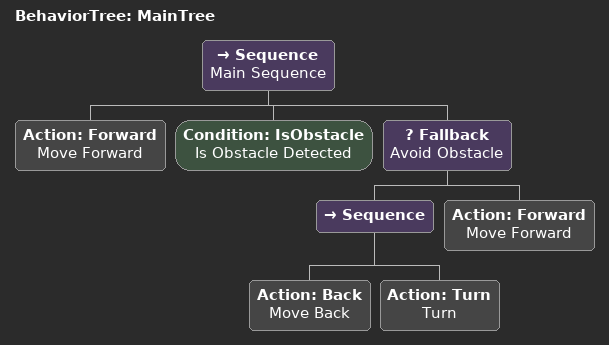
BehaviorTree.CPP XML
<?xml version="1.0"?>
<root main_tree_to_execute="MainTree">

  <BehaviorTree ID="MainTree">
    <Sequence name="Main Sequence">

      <!-- Move the robot forward -->
      <Action ID="Forward" name="Move Forward"/>

      <!-- Check if an obstacle is detected -->
      <Condition ID="IsObstacle" name="Is Obstacle Detected"/>

      <!-- If an obstacle is detected, stop and turn -->
      <Fallback name="Avoid Obstacle">
        <Sequence>
          <!-- Move backward -->
          <Action ID="Back" name="Move Back"/>

          <!-- Turn the robot -->
          <Action ID="Turn" name="Turn"/>
        </Sequence>

        <!-- No obstacle detected, continue forward -->
        <Action ID="Forward" name="Move Forward"/>
      </Fallback>

    </Sequence>
  </BehaviorTree>

</root>
